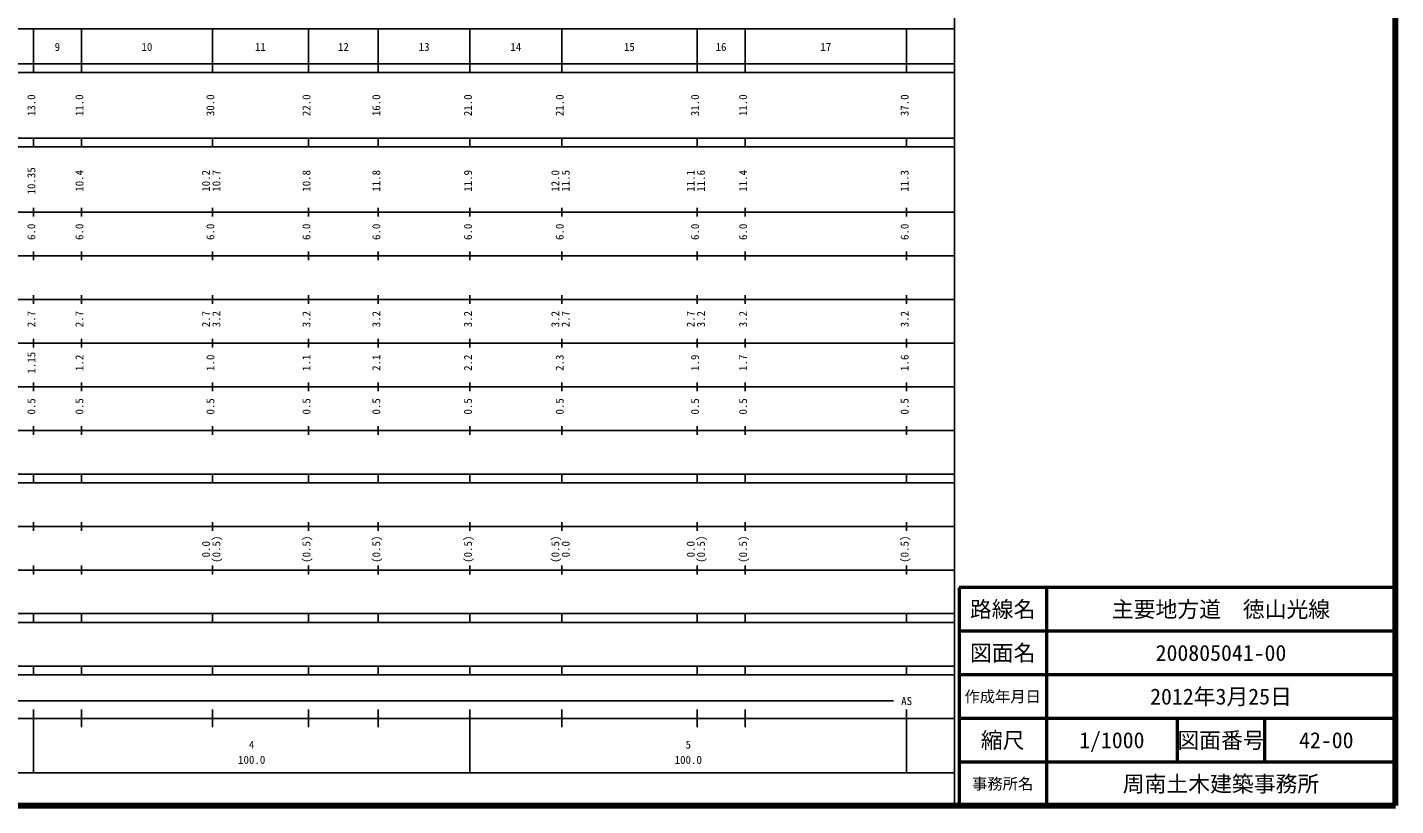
# Model space of a CAD drawing. Units: millimetres on the paper, enlarged 1000 times. Extents: x 40000 to 680000, y 20000 to 380000.
# Drawn here: x 366626 to 680000, y 20000 to 198357 of the extents above; entities that cross this region are included whole.
import ezdxf
from ezdxf.enums import TextEntityAlignment as Align

# ---------------------------------------------------------------- set-up
doc = ezdxf.new("R2010")
doc.units = ezdxf.units.MM
doc.header["$LTSCALE"] = 1000
for name, color, linetype, lineweight in [('M-TTL', 2, 'Continuous', 140), ('M-TTL-BAND', 7, 'Continuous', 25), ('M-TTL-FRAM', 2, 'Continuous', 50), ('M-TTL-LINE', 7, 'Continuous', 50)]:
    doc.layers.add(name, color=color, linetype=linetype, lineweight=lineweight)
doc.layers.add('M-TTL-TXT', color=7, linetype='Continuous')
doc.styles.add('ＭＳ ゴシック', font='')
doc.styles.get('ＭＳ ゴシック').set_extended_font_data('MS Gothic')

msp = doc.modelspace()

# ---------------------------------------------------------------- linework, layer by layer
at = {"layer": 'M-TTL'}
for p, q in [((680000, 20000), (680000, 380000)), ((40000, 20000), (680000, 20000))]:
    msp.add_line(p, q, dxfattribs=at)
at = {"layer": 'M-TTL-BAND'}
for p, q in [((579000, 20000), (579000, 370000)), ((68000, 198000), (579000, 198000)), ((368000, 188000), (368000, 198000)), ((379000, 188000), (379000, 198000)), ((409000, 188000), (409000, 198000)), ((431000, 188000), (431000, 198000)), ((447000, 188000), (447000, 198000)), ((468000, 188000), (468000, 198000)), ((489000, 188000), (489000, 198000)), ((520000, 188000), (520000, 198000)), ((531000, 188000), (531000, 198000)), ((568000, 188000), (568000, 198000)), ((40000, 190000), (579000, 190000)), ((40000, 188000), (579000, 188000)), ((40000, 173000), (579000, 173000)), ((368000, 171000), (368000, 173000)), ((379000, 171000), (379000, 173000)), ((409000, 171000), (409000, 173000)), ((431000, 171000), (431000, 173000)), ((447000, 171000), (447000, 173000)), ((468000, 171000), (468000, 173000)), ((489000, 171000), (489000, 173000)), ((520000, 171000), (520000, 173000)), ((531000, 171000), (531000, 173000)), ((568000, 171000), (568000, 173000)), ((40000, 171000), (579000, 171000)), ((368000, 155000), (368000, 157000)), ((379000, 155000), (379000, 157000)), ((409000, 155000), (409000, 157000)), ((431000, 155000), (431000, 157000)), ((447000, 155000), (447000, 157000)), ((468000, 155000), (468000, 157000)), ((489000, 155000), (489000, 157000)), ((520000, 155000), (520000, 157000)), ((531000, 155000), (531000, 157000)), ((568000, 155000), (568000, 157000)), ((40000, 156000), (579000, 156000)), ((46000, 146000), (579000, 146000)), ((368000, 145000), (368000, 147000)), ((379000, 145000), (379000, 147000)), ((409000, 145000), (409000, 147000)), ((431000, 145000), (431000, 147000)), ((447000, 145000), (447000, 147000)), ((468000, 145000), (468000, 147000)), ((489000, 145000), (489000, 147000)), ((520000, 145000), (520000, 147000)), ((531000, 145000), (531000, 147000)), ((568000, 145000), (568000, 147000)), ((52000, 136000), (579000, 136000)), ((368000, 135000), (368000, 137000)), ((379000, 135000), (379000, 137000)), ((409000, 135000), (409000, 137000)), ((431000, 135000), (431000, 137000)), ((447000, 135000), (447000, 137000)), ((468000, 135000), (468000, 137000)), ((489000, 135000), (489000, 137000)), ((520000, 135000), (520000, 137000)), ((531000, 135000), (531000, 137000)), ((568000, 135000), (568000, 137000)), ((46000, 126000), (579000, 126000)), ((368000, 125000), (368000, 127000)), ((379000, 125000), (379000, 127000)), ((409000, 125000), (409000, 127000)), ((431000, 125000), (431000, 127000)), ((447000, 125000), (447000, 127000)), ((468000, 125000), (468000, 127000)), ((489000, 125000), (489000, 127000)), ((520000, 125000), (520000, 127000)), ((531000, 125000), (531000, 127000)), ((568000, 125000), (568000, 127000)), ((52000, 116000), (579000, 116000)), ((368000, 115000), (368000, 117000)), ((379000, 115000), (379000, 117000)), ((409000, 115000), (409000, 117000)), ((431000, 115000), (431000, 117000)), ((447000, 115000), (447000, 117000)), ((468000, 115000), (468000, 117000)), ((489000, 115000), (489000, 117000)), ((520000, 115000), (520000, 117000)), ((531000, 115000), (531000, 117000)), ((568000, 115000), (568000, 117000)), ((368000, 105000), (368000, 107000)), ((379000, 105000), (379000, 107000)), ((409000, 105000), (409000, 107000)), ((431000, 105000), (431000, 107000)), ((447000, 105000), (447000, 107000)), ((468000, 105000), (468000, 107000)), ((489000, 105000), (489000, 107000)), ((520000, 105000), (520000, 107000)), ((531000, 105000), (531000, 107000)), ((568000, 105000), (568000, 107000)), ((46000, 106000), (579000, 106000)), ((40000, 96000), (579000, 96000)), ((368000, 94000), (368000, 96000)), ((379000, 94000), (379000, 96000)), ((409000, 94000), (409000, 96000)), ((431000, 94000), (431000, 96000)), ((447000, 94000), (447000, 96000)), ((468000, 94000), (468000, 96000)), ((489000, 94000), (489000, 96000)), ((520000, 94000), (520000, 96000)), ((531000, 94000), (531000, 96000)), ((568000, 94000), (568000, 96000)), ((40000, 94000), (579000, 94000)), ((368000, 83000), (368000, 85000)), ((379000, 83000), (379000, 85000)), ((409000, 83000), (409000, 85000)), ((431000, 83000), (431000, 85000)), ((447000, 83000), (447000, 85000)), ((468000, 83000), (468000, 85000)), ((489000, 83000), (489000, 85000)), ((520000, 83000), (520000, 85000)), ((531000, 83000), (531000, 85000)), ((568000, 83000), (568000, 85000)), ((49000, 84000), (579000, 84000)), ((40000, 74000), (579000, 74000)), ((368000, 73000), (368000, 75000)), ((379000, 73000), (379000, 75000)), ((409000, 73000), (409000, 75000)), ((431000, 73000), (431000, 75000)), ((447000, 73000), (447000, 75000)), ((468000, 73000), (468000, 75000)), ((489000, 73000), (489000, 75000)), ((520000, 73000), (520000, 75000)), ((531000, 73000), (531000, 75000)), ((568000, 73000), (568000, 75000)), ((40000, 64000), (579000, 64000)), ((368000, 62000), (368000, 64000)), ((379000, 62000), (379000, 64000)), ((409000, 62000), (409000, 64000)), ((431000, 62000), (431000, 64000)), ((447000, 62000), (447000, 64000)), ((468000, 62000), (468000, 64000)), ((489000, 62000), (489000, 64000)), ((520000, 62000), (520000, 64000)), ((531000, 62000), (531000, 64000)), ((568000, 62000), (568000, 64000)), ((40000, 62000), (579000, 62000)), ((40000, 52000), (579000, 52000)), ((368000, 50000), (368000, 52000)), ((379000, 50000), (379000, 52000)), ((409000, 50000), (409000, 52000)), ((431000, 50000), (431000, 52000)), ((447000, 50000), (447000, 52000)), ((468000, 50000), (468000, 52000)), ((489000, 50000), (489000, 52000)), ((520000, 50000), (520000, 52000)), ((531000, 50000), (531000, 52000)), ((568000, 50000), (568000, 52000)), ((40000, 50000), (579000, 50000)), ((71000, 44000), (565000, 44000)), ((368000, 27500), (368000, 42000)), ((379000, 38000), (379000, 42000)), ((409000, 38000), (409000, 42000)), ((431000, 38000), (431000, 42000)), ((447000, 38000), (447000, 42000)), ((468000, 27500), (468000, 42000)), ((489000, 38000), (489000, 42000)), ((520000, 38000), (520000, 42000)), ((531000, 38000), (531000, 42000)), ((568000, 27500), (568000, 42000)), ((40000, 40000), (579000, 40000)), ((68000, 27500), (579000, 27500))]:
    msp.add_line(p, q, dxfattribs=at)
at = {"layer": 'M-TTL-FRAM'}
for p, q in [((680000, 70000), (580000, 70000)), ((580000, 70000), (580000, 20000))]:
    msp.add_line(p, q, dxfattribs=at)
at = {"layer": 'M-TTL-LINE'}
for p, q in [((600000, 70000), (600000, 20000)), ((680000, 60000), (580000, 60000)), ((680000, 50000), (580000, 50000)), ((680000, 40000), (580000, 40000)), ((630000, 40000), (630000, 30000)), ((650000, 40000), (650000, 30000)), ((680000, 30000), (580000, 30000))]:
    msp.add_line(p, q, dxfattribs=at)

# ---------------------------------------------------------------- texts
at = {"layer": 'M-TTL-BAND', "style": 'ＭＳ ゴシック'}
for s, p in [('9', (373500, 192405)), ('10', (394000, 192405)), ('11', (420000, 192405)), ('12', (439000, 192405)), ('13', (457500, 192405)), ('14', (478500, 192405)), ('15', (504500, 192405)), ('16', (525500, 192405)), ('17', (549500, 192405)), ('AS', (568000, 42500)), ('4', (418000, 32523)), ('5', (518000, 32523)), ('100.0', (418000, 29033)), ('100.0', (518000, 29033))]:
    msp.add_text(s, height=1833, dxfattribs=at).set_placement(p, align=Align.BOTTOM_CENTER)
for s, p in [('13.0', (369000, 180500)), ('11.0', (380000, 180500)), ('30.0', (410000, 180500)), ('22.0', (432000, 180500)), ('16.0', (448000, 180500)), ('21.0', (469000, 180500)), ('21.0', (490000, 180500)), ('31.0', (521000, 180500)), ('11.0', (532000, 180500)), ('37.0', (569000, 180500)), ('10.35', (369000, 163174)), ('10.4', (380000, 163174)), ('10.2', (409000, 163174)), ('10.7', (411370, 163174)), ('10.8', (432000, 163174)), ('11.8', (448000, 163174)), ('11.9', (469000, 163174)), ('12.0', (489000, 163174)), ('11.5', (491370, 163174)), ('11.1', (520000, 163174)), ('11.6', (522370, 163174)), ('11.4', (532000, 163174)), ('11.3', (569000, 163174)), ('6.0', (369000, 151500)), ('6.0', (380000, 151500)), ('6.0', (410000, 151500)), ('6.0', (432000, 151500)), ('6.0', (448000, 151500)), ('6.0', (469000, 151500)), ('6.0', (490000, 151500)), ('6.0', (521000, 151500)), ('6.0', (532000, 151500)), ('6.0', (569000, 151500)), ('2.7', (369000, 131500)), ('2.7', (380000, 131500)), ('2.7', (409000, 131500)), ('3.2', (411370, 131500)), ('3.2', (432000, 131500)), ('3.2', (448000, 131500)), ('3.2', (469000, 131500)), ('3.2', (489000, 131500)), ('2.7', (491370, 131500)), ('2.7', (520000, 131500)), ('3.2', (522370, 131500)), ('3.2', (532000, 131500)), ('3.2', (569000, 131500)), ('1.15', (369000, 121500)), ('1.2', (380000, 121500)), ('1.0', (410000, 121500)), ('1.1', (432000, 121500)), ('2.1', (448000, 121500)), ('2.2', (469000, 121500)), ('2.3', (490000, 121500)), ('1.9', (521000, 121500)), ('1.7', (532000, 121500)), ('1.6', (569000, 121500)), ('0.5', (369000, 111500)), ('0.5', (380000, 111500)), ('0.5', (410000, 111500)), ('0.5', (432000, 111500)), ('0.5', (448000, 111500)), ('0.5', (469000, 111500)), ('0.5', (490000, 111500)), ('0.5', (521000, 111500)), ('0.5', (532000, 111500)), ('0.5', (569000, 111500)), ('(0.5)', (411370, 78764)), ('(0.5)', (432000, 78764)), ('(0.5)', (448000, 78764)), ('(0.5)', (469000, 78764)), ('(0.5)', (489000, 78764)), ('(0.5)', (522370, 78764)), ('(0.5)', (532000, 78764)), ('(0.5)', (569000, 78764)), ('0.0', (409000, 78764)), ('0.0', (491370, 78764)), ('0.0', (520000, 78764))]:
    msp.add_text(s, height=1833, rotation=90, dxfattribs=at).set_placement(p, align=Align.BOTTOM_CENTER)
at = {"layer": 'M-TTL-TXT', "style": 'ＭＳ ゴシック'}
for s, height, p in [('路線名', 3666, (590000, 65000)), ('路線名', 3666, (590000, 65000)), ('主要地方道\u3000徳山光線', 3666, (640000, 65000)), ('図面名', 3666, (590000, 55000)), ('図面名', 3666, (590000, 55000)), ('200805041-00', 3666, (640000, 55000)), ('2012年3月25日', 3666, (640000, 45000)), ('作成年月日', 2566, (590000, 45000)), ('作成年月日', 2566, (590000, 45000)), ('縮尺', 3666, (590000, 35000)), ('縮尺', 3666, (590000, 35000)), ('1/1000', 3666, (615000, 35000)), ('図面番号', 3666, (640000, 35000)), ('図面番号', 3666, (640000, 35000)), ('42-00', 3666, (664125, 35000)), ('事務所名', 2566, (590000, 25000)), ('事務所名', 2566, (590000, 25000)), ('周南土木建築事務所', 3666, (640000, 25000))]:
    msp.add_text(s, height=height, dxfattribs=at).set_placement(p, align=Align.MIDDLE_CENTER)

doc.saveas('drawing.dxf')
